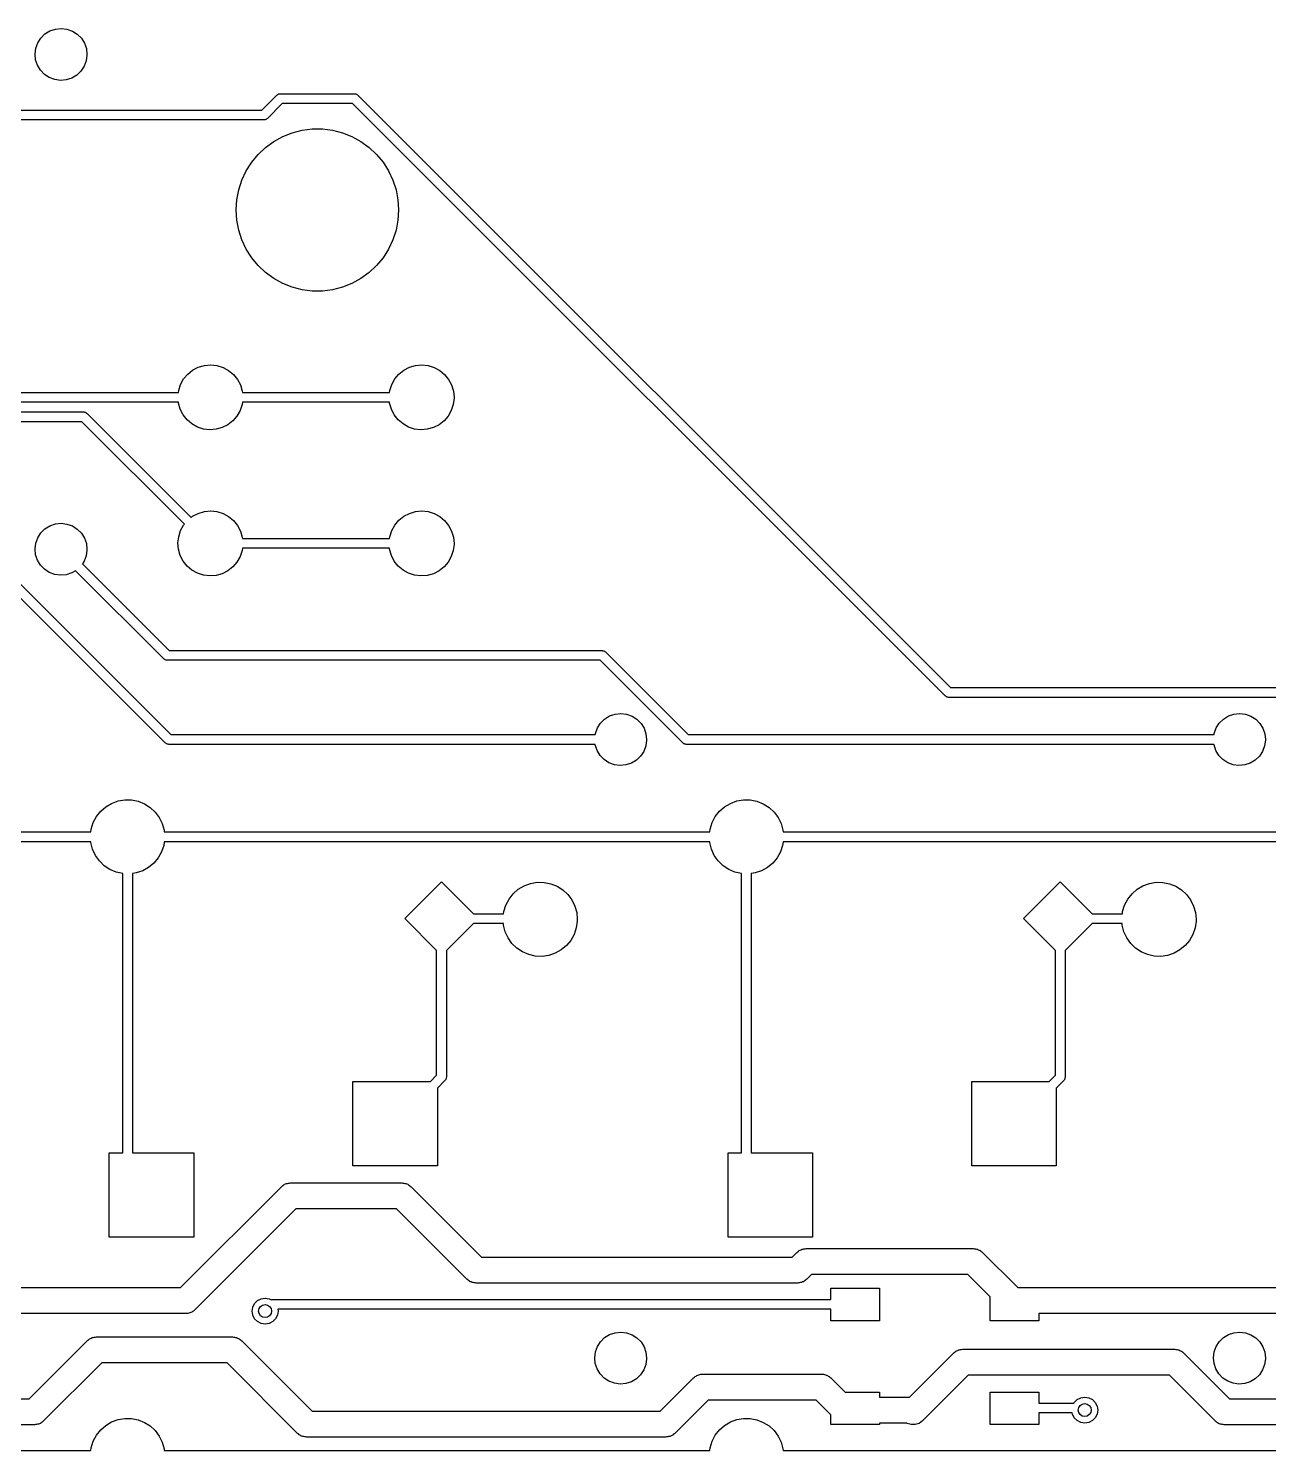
# Model space of a CAD drawing. Extents: x 62 to 250, y -152 to -58.
# Drawn here: x 165.98 to 204.16, y -101.83 to -58.04 of the extents above; entities that cross this region are included whole.
import ezdxf

# ---------------------------------------------------------------- set-up
doc = ezdxf.new("R2010")
doc.units = 0
doc.layers.add('BLACK', color=7, linetype='CONTINUOUS')

msp = doc.modelspace()

# ---------------------------------------------------------------- linework, layer by layer
at = {"layer": 'BLACK', "linetype": 'CONTINUOUS'}
for p, q in [((166.366, -58.3304), (166.493, -58.2056)), ((166.493, -58.2056), (166.645, -58.1121)), ((166.645, -58.1121), (166.814, -58.0547)), ((166.814, -58.0547), (166.991, -58.036)), ((166.991, -58.036), (167.168, -58.0571)), ((167.168, -58.0571), (167.336, -58.117)), ((167.336, -58.117), (167.487, -58.2125)), ((167.487, -58.2125), (167.613, -58.3391)), ((166.186, -58.8248), (166.208, -58.6479)), ((166.208, -58.6479), (166.269, -58.4803)), ((166.269, -58.4803), (166.366, -58.3304)), ((167.613, -58.3391), (167.707, -58.4903)), ((167.707, -58.4903), (167.766, -58.6588)), ((167.766, -58.6588), (167.786, -58.836)), ((166.203, -59.0023), (166.186, -58.8248)), ((166.26, -59.1716), (166.203, -59.0023)), ((167.761, -59.035), (167.697, -59.2017)), ((167.785, -58.8583), (167.761, -59.035)), ((167.786, -58.836), (167.785, -58.8583)), ((166.352, -59.3241), (166.26, -59.1716)), ((166.476, -59.4524), (166.352, -59.3241)), ((166.625, -59.5501), (166.476, -59.4524)), ((166.792, -59.6122), (166.625, -59.5501)), ((167.469, -59.4732), (167.316, -59.5645)), ((167.599, -59.3502), (167.469, -59.4732)), ((167.697, -59.2017), (167.599, -59.3502)), ((166.969, -59.6358), (166.792, -59.6122)), ((167.147, -59.6197), (166.969, -59.6358)), ((167.316, -59.5645), (167.147, -59.6197)), ((173.171, -60.551), (173.63, -60.0919)), ((173.798, -60.348), (173.339, -60.8071)), ((173.63, -60.0919), (173.647, -60.0821)), ((173.647, -60.0821), (173.661, -60.0681)), ((173.661, -60.0681), (173.68, -60.063)), ((173.68, -60.063), (173.697, -60.0531)), ((173.697, -60.0531), (173.717, -60.0531)), ((173.717, -60.0531), (173.736, -60.048)), ((173.736, -60.048), (176.022, -60.048)), ((175.96, -60.348), (173.798, -60.348)), ((194.204, -78.5921), (175.96, -60.348)), ((176.022, -60.048), (176.041, -60.0531)), ((176.041, -60.0531), (176.061, -60.0531)), ((176.061, -60.0531), (176.078, -60.063)), ((176.078, -60.063), (176.097, -60.0681)), ((176.097, -60.0681), (176.111, -60.0821)), ((176.111, -60.0821), (176.128, -60.0919)), ((176.128, -60.0919), (194.372, -78.336)), ((173.233, -60.851), (140.911, -60.851)), ((140.973, -60.551), (173.171, -60.551)), ((173.252, -60.8459), (173.233, -60.851)), ((173.272, -60.8459), (173.252, -60.8459)), ((173.289, -60.836), (173.272, -60.8459)), ((173.308, -60.8309), (173.289, -60.836)), ((173.322, -60.8169), (173.308, -60.8309)), ((173.339, -60.8071), (173.322, -60.8169)), ((173.815, -61.3649), (174.106, -61.2494)), ((174.106, -61.2494), (174.411, -61.1713)), ((174.411, -61.1713), (174.722, -61.1319)), ((174.722, -61.1319), (175.036, -61.1319)), ((175.036, -61.1319), (175.347, -61.1713)), ((175.347, -61.1713), (175.652, -61.2494)), ((175.652, -61.2494), (175.943, -61.3649)), ((173.057, -61.9156), (173.285, -61.7007)), ((173.285, -61.7007), (173.539, -61.5162)), ((173.539, -61.5162), (173.815, -61.3649)), ((175.943, -61.3649), (176.219, -61.5162)), ((176.219, -61.5162), (176.473, -61.7007)), ((176.473, -61.7007), (176.701, -61.9156)), ((172.688, -62.4226), (172.856, -62.1575)), ((172.856, -62.1575), (173.057, -61.9156)), ((176.701, -61.9156), (176.902, -62.1575)), ((176.902, -62.1575), (177.07, -62.4226)), ((172.555, -62.7067), (172.688, -62.4226)), ((177.07, -62.4226), (177.203, -62.7067)), ((172.399, -63.3137), (172.458, -63.0053)), ((172.458, -63.0053), (172.555, -62.7067)), ((177.203, -62.7067), (177.3, -63.0053)), ((177.3, -63.0053), (177.359, -63.3137)), ((172.379, -63.627), (172.399, -63.3137)), ((177.359, -63.3137), (177.379, -63.627)), ((172.399, -63.9403), (172.379, -63.627)), ((172.458, -64.2487), (172.399, -63.9403)), ((177.359, -63.9403), (177.3, -64.2487)), ((177.379, -63.627), (177.359, -63.9403)), ((172.555, -64.5473), (172.458, -64.2487)), ((177.3, -64.2487), (177.203, -64.5473)), ((172.688, -64.8314), (172.555, -64.5473)), ((177.203, -64.5473), (177.07, -64.8314)), ((172.856, -65.0965), (172.688, -64.8314)), ((173.057, -65.3384), (172.856, -65.0965)), ((176.902, -65.0965), (176.701, -65.3384)), ((177.07, -64.8314), (176.902, -65.0965)), ((173.285, -65.5533), (173.057, -65.3384)), ((173.539, -65.7378), (173.285, -65.5533)), ((176.473, -65.5533), (176.219, -65.7378)), ((176.701, -65.3384), (176.473, -65.5533)), ((173.815, -65.8891), (173.539, -65.7378)), ((174.106, -66.0046), (173.815, -65.8891)), ((174.411, -66.0827), (174.106, -66.0046)), ((174.722, -66.1221), (174.411, -66.0827)), ((175.036, -66.1221), (174.722, -66.1221)), ((175.347, -66.0827), (175.036, -66.1221)), ((175.652, -66.0046), (175.347, -66.0827)), ((175.943, -65.8891), (175.652, -66.0046)), ((176.219, -65.7378), (175.943, -65.8891)), ((170.762, -68.831), (170.887, -68.6815)), ((170.887, -68.6815), (171.039, -68.5592)), ((171.039, -68.5592), (171.212, -68.4688)), ((171.212, -68.4688), (171.4, -68.4137)), ((171.4, -68.4137), (171.594, -68.396)), ((171.594, -68.396), (171.788, -68.4164)), ((171.788, -68.4164), (171.975, -68.4741)), ((171.975, -68.4741), (172.146, -68.567)), ((172.146, -68.567), (172.297, -68.6914)), ((172.297, -68.6914), (172.42, -68.8426)), ((177.262, -68.831), (177.387, -68.6815)), ((177.387, -68.6815), (177.539, -68.5592)), ((177.539, -68.5592), (177.712, -68.4688)), ((177.712, -68.4688), (177.9, -68.4137)), ((177.9, -68.4137), (178.094, -68.396)), ((178.094, -68.396), (178.288, -68.4164)), ((178.288, -68.4164), (178.475, -68.4741)), ((178.475, -68.4741), (178.646, -68.567)), ((178.646, -68.567), (178.797, -68.6914)), ((178.797, -68.6914), (178.92, -68.8426)), ((170.602, -69.246), (170.609, -69.1881)), ((170.609, -69.1881), (170.668, -69.0021)), ((170.668, -69.0021), (170.762, -68.831)), ((172.42, -68.8426), (172.512, -69.0149)), ((172.512, -69.0149), (172.568, -69.2018)), ((177.102, -69.246), (177.109, -69.1881)), ((177.109, -69.1881), (177.168, -69.0021)), ((177.168, -69.0021), (177.262, -68.831)), ((178.92, -68.8426), (179.012, -69.0149)), ((179.012, -69.0149), (179.068, -69.2018)), ((146.633, -69.246), (170.602, -69.246)), ((170.601, -69.546), (146.633, -69.546)), ((170.603, -69.5765), (170.601, -69.546)), ((170.657, -69.7641), (170.603, -69.5765)), ((172.562, -69.6175), (172.501, -69.8027)), ((172.571, -69.546), (172.562, -69.6175)), ((172.568, -69.2018), (172.572, -69.246)), ((177.101, -69.546), (172.571, -69.546)), ((172.572, -69.246), (177.102, -69.246)), ((177.103, -69.5765), (177.101, -69.546)), ((177.157, -69.7641), (177.103, -69.5765)), ((179.062, -69.6175), (179.001, -69.8027)), ((179.087, -69.4239), (179.062, -69.6175)), ((179.068, -69.2018), (179.087, -69.396)), ((179.087, -69.396), (179.087, -69.4239)), ((148.206, -69.846), (167.687, -69.846)), ((167.687, -69.846), (167.706, -69.8511)), ((167.706, -69.8511), (167.726, -69.8511)), ((167.726, -69.8511), (167.743, -69.861)), ((167.743, -69.861), (167.762, -69.8661)), ((167.762, -69.8661), (167.776, -69.8801)), ((167.776, -69.8801), (167.793, -69.8899)), ((167.793, -69.8899), (170.997, -73.0936)), ((170.746, -69.9377), (170.657, -69.7641)), ((170.868, -70.0907), (170.746, -69.9377)), ((172.404, -69.9724), (172.277, -70.1202)), ((172.501, -69.8027), (172.404, -69.9724)), ((177.246, -69.9377), (177.157, -69.7641)), ((177.368, -70.0907), (177.246, -69.9377)), ((178.904, -69.9724), (178.777, -70.1202)), ((179.001, -69.8027), (178.904, -69.9724)), ((167.625, -70.146), (148.268, -70.146)), ((170.784, -73.3049), (167.625, -70.146)), ((171.016, -70.2171), (170.868, -70.0907)), ((171.187, -70.3124), (171.016, -70.2171)), ((171.372, -70.3727), (171.187, -70.3124)), ((171.566, -70.3958), (171.372, -70.3727)), ((171.761, -70.3808), (171.566, -70.3958)), ((171.949, -70.3283), (171.761, -70.3808)), ((172.123, -70.2403), (171.949, -70.3283)), ((172.277, -70.1202), (172.123, -70.2403)), ((177.516, -70.2171), (177.368, -70.0907)), ((177.687, -70.3124), (177.516, -70.2171)), ((177.872, -70.3727), (177.687, -70.3124)), ((178.066, -70.3958), (177.872, -70.3727)), ((178.261, -70.3808), (178.066, -70.3958)), ((178.449, -70.3283), (178.261, -70.3808)), ((178.623, -70.2403), (178.449, -70.3283)), ((178.777, -70.1202), (178.623, -70.2403)), ((170.997, -73.0936), (171.039, -73.0592)), ((171.039, -73.0592), (171.212, -72.9688)), ((171.212, -72.9688), (171.4, -72.9137)), ((171.4, -72.9137), (171.594, -72.896)), ((171.594, -72.896), (171.788, -72.9164)), ((171.788, -72.9164), (171.975, -72.9741)), ((171.975, -72.9741), (172.146, -73.067)), ((172.146, -73.067), (172.297, -73.1914)), ((177.387, -73.1815), (177.539, -73.0592)), ((177.539, -73.0592), (177.712, -72.9688)), ((177.712, -72.9688), (177.9, -72.9137)), ((177.9, -72.9137), (178.094, -72.896)), ((178.094, -72.896), (178.288, -72.9164)), ((178.288, -72.9164), (178.475, -72.9741)), ((178.475, -72.9741), (178.646, -73.067)), ((178.646, -73.067), (178.797, -73.1914)), ((166.269, -73.7203), (166.366, -73.5704)), ((166.366, -73.5704), (166.493, -73.4456)), ((166.493, -73.4456), (166.645, -73.3521)), ((166.645, -73.3521), (166.814, -73.2947)), ((166.814, -73.2947), (166.991, -73.276)), ((166.991, -73.276), (167.168, -73.2971)), ((167.168, -73.2971), (167.336, -73.357)), ((167.336, -73.357), (167.487, -73.4525)), ((167.487, -73.4525), (167.613, -73.5791)), ((170.609, -73.6881), (170.668, -73.5021)), ((170.668, -73.5021), (170.762, -73.331)), ((170.762, -73.331), (170.784, -73.3049)), ((172.297, -73.1914), (172.42, -73.3426)), ((172.42, -73.3426), (172.512, -73.5149)), ((172.512, -73.5149), (172.568, -73.7018)), ((177.109, -73.6881), (177.168, -73.5021)), ((177.168, -73.5021), (177.262, -73.331)), ((177.262, -73.331), (177.387, -73.1815)), ((178.797, -73.1914), (178.92, -73.3426)), ((178.92, -73.3426), (179.012, -73.5149)), ((179.012, -73.5149), (179.068, -73.7018)), ((166.186, -74.0648), (166.208, -73.8879)), ((166.208, -73.8879), (166.269, -73.7203)), ((167.613, -73.5791), (167.707, -73.7303)), ((167.707, -73.7303), (167.766, -73.8988)), ((167.766, -73.8988), (167.786, -74.076)), ((170.587, -73.882), (170.609, -73.6881)), ((170.603, -74.0765), (170.587, -73.882)), ((172.568, -73.7018), (172.572, -73.746)), ((172.572, -73.746), (177.102, -73.746)), ((177.102, -73.746), (177.109, -73.6881)), ((179.087, -73.9239), (179.062, -74.1175)), ((179.068, -73.7018), (179.087, -73.896)), ((179.087, -73.896), (179.087, -73.9239)), ((166.203, -74.2423), (166.186, -74.0648)), ((166.26, -74.4116), (166.203, -74.2423)), ((166.352, -74.5641), (166.26, -74.4116)), ((167.697, -74.4417), (167.644, -74.522)), ((167.761, -74.275), (167.697, -74.4417)), ((167.785, -74.0983), (167.761, -74.275)), ((167.786, -74.076), (167.785, -74.0983)), ((170.657, -74.2641), (170.603, -74.0765)), ((170.746, -74.4377), (170.657, -74.2641)), ((170.868, -74.5907), (170.746, -74.4377)), ((172.501, -74.3027), (172.404, -74.4724)), ((172.562, -74.1175), (172.501, -74.3027)), ((172.571, -74.046), (172.562, -74.1175)), ((177.101, -74.046), (172.571, -74.046)), ((177.103, -74.0765), (177.101, -74.046)), ((177.157, -74.2641), (177.103, -74.0765)), ((177.246, -74.4377), (177.157, -74.2641)), ((177.368, -74.5907), (177.246, -74.4377)), ((179.001, -74.3027), (178.904, -74.4724)), ((179.062, -74.1175), (179.001, -74.3027)), ((170.197, -80.0393), (164.893, -74.7351)), ((165.104, -74.522), (170.365, -79.7833)), ((166.476, -74.6924), (166.352, -74.5641)), ((166.625, -74.7901), (166.476, -74.6924)), ((166.792, -74.8522), (166.625, -74.7901)), ((166.969, -74.8758), (166.792, -74.8522)), ((167.147, -74.8597), (166.969, -74.8758)), ((167.316, -74.8045), (167.147, -74.8597)), ((167.433, -74.7351), (167.316, -74.8045)), ((170.147, -77.4491), (167.433, -74.7351)), ((167.644, -74.522), (170.315, -77.193)), ((171.016, -74.7171), (170.868, -74.5907)), ((171.187, -74.8124), (171.016, -74.7171)), ((171.372, -74.8727), (171.187, -74.8124)), ((171.566, -74.8958), (171.372, -74.8727)), ((171.761, -74.8808), (171.566, -74.8958)), ((171.949, -74.8283), (171.761, -74.8808)), ((172.123, -74.7403), (171.949, -74.8283)), ((172.277, -74.6202), (172.123, -74.7403)), ((172.404, -74.4724), (172.277, -74.6202)), ((177.516, -74.7171), (177.368, -74.5907)), ((177.687, -74.8124), (177.516, -74.7171)), ((177.872, -74.8727), (177.687, -74.8124)), ((178.066, -74.8958), (177.872, -74.8727)), ((178.261, -74.8808), (178.066, -74.8958)), ((178.449, -74.8283), (178.261, -74.8808)), ((178.623, -74.7403), (178.449, -74.8283)), ((178.777, -74.6202), (178.623, -74.7403)), ((178.904, -74.4724), (178.777, -74.6202)), ((170.164, -77.4589), (170.147, -77.4491)), ((170.178, -77.4729), (170.164, -77.4589)), ((170.197, -77.478), (170.178, -77.4729)), ((170.214, -77.4879), (170.197, -77.478)), ((170.234, -77.4879), (170.214, -77.4879)), ((170.253, -77.493), (170.234, -77.4879)), ((183.58, -77.493), (170.253, -77.493)), ((170.315, -77.193), (183.642, -77.193)), ((186.126, -80.0393), (183.58, -77.493)), ((183.642, -77.193), (183.661, -77.1981)), ((183.661, -77.1981), (183.681, -77.1981)), ((183.681, -77.1981), (183.698, -77.208)), ((183.698, -77.208), (183.717, -77.2131)), ((183.717, -77.2131), (183.731, -77.2271)), ((183.731, -77.2271), (183.748, -77.2369)), ((183.748, -77.2369), (186.294, -79.7833)), ((194.372, -78.336), (249.936, -78.336)), ((194.221, -78.6019), (194.204, -78.5921)), ((194.235, -78.6159), (194.221, -78.6019)), ((194.254, -78.621), (194.235, -78.6159)), ((194.271, -78.6309), (194.254, -78.621)), ((194.291, -78.6309), (194.271, -78.6309)), ((194.31, -78.636), (194.291, -78.6309)), ((249.874, -78.636), (194.31, -78.636)), ((183.722, -79.3029), (183.874, -79.2094)), ((183.874, -79.2094), (184.043, -79.1519)), ((184.043, -79.1519), (184.22, -79.1333)), ((184.22, -79.1333), (184.397, -79.1544)), ((184.397, -79.1544), (184.565, -79.2142)), ((184.565, -79.2142), (184.716, -79.3098)), ((202.772, -79.3029), (202.924, -79.2094)), ((202.924, -79.2094), (203.093, -79.1519)), ((203.093, -79.1519), (203.27, -79.1333)), ((203.27, -79.1333), (203.447, -79.1544)), ((203.447, -79.1544), (203.615, -79.2142)), ((203.615, -79.2142), (203.766, -79.3098)), ((183.437, -79.7452), (183.498, -79.5776)), ((183.498, -79.5776), (183.595, -79.4277)), ((183.595, -79.4277), (183.722, -79.3029)), ((184.716, -79.3098), (184.842, -79.4364)), ((184.842, -79.4364), (184.936, -79.5876)), ((184.936, -79.5876), (184.995, -79.756)), ((202.487, -79.7452), (202.548, -79.5776)), ((202.548, -79.5776), (202.645, -79.4277)), ((202.645, -79.4277), (202.772, -79.3029)), ((203.766, -79.3098), (203.892, -79.4364)), ((203.892, -79.4364), (203.986, -79.5876)), ((203.986, -79.5876), (204.045, -79.756)), ((170.214, -80.0492), (170.197, -80.0393)), ((170.228, -80.0632), (170.214, -80.0492)), ((170.247, -80.0683), (170.228, -80.0632)), ((170.264, -80.0782), (170.247, -80.0683)), ((170.284, -80.0782), (170.264, -80.0782)), ((170.303, -80.0833), (170.284, -80.0782)), ((183.431, -80.0833), (170.303, -80.0833)), ((170.365, -79.7833), (183.432, -79.7833)), ((183.432, -80.0996), (183.431, -80.0833)), ((183.432, -79.7833), (183.437, -79.7452)), ((183.488, -80.2688), (183.432, -80.0996)), ((184.99, -80.1322), (184.926, -80.299)), ((185.014, -79.9556), (184.99, -80.1322)), ((184.995, -79.756), (185.015, -79.9333)), ((185.015, -79.9333), (185.014, -79.9556)), ((186.143, -80.0492), (186.126, -80.0393)), ((186.157, -80.0632), (186.143, -80.0492)), ((186.176, -80.0683), (186.157, -80.0632)), ((186.193, -80.0782), (186.176, -80.0683)), ((186.213, -80.0782), (186.193, -80.0782)), ((186.232, -80.0833), (186.213, -80.0782)), ((202.481, -80.0833), (186.232, -80.0833)), ((186.294, -79.7833), (202.482, -79.7833)), ((202.482, -80.0996), (202.481, -80.0833)), ((202.482, -79.7833), (202.487, -79.7452)), ((202.538, -80.2688), (202.482, -80.0996)), ((204.04, -80.1322), (203.976, -80.299)), ((204.064, -79.9556), (204.04, -80.1322)), ((204.045, -79.756), (204.065, -79.9333)), ((204.065, -79.9333), (204.064, -79.9556)), ((183.581, -80.4214), (183.488, -80.2688)), ((183.705, -80.5497), (183.581, -80.4214)), ((183.854, -80.6474), (183.705, -80.5497)), ((184.698, -80.5705), (184.545, -80.6618)), ((184.828, -80.4475), (184.698, -80.5705)), ((184.926, -80.299), (184.828, -80.4475)), ((202.631, -80.4214), (202.538, -80.2688)), ((202.755, -80.5497), (202.631, -80.4214)), ((202.904, -80.6474), (202.755, -80.5497)), ((203.748, -80.5705), (203.595, -80.6618)), ((203.878, -80.4475), (203.748, -80.5705)), ((203.976, -80.299), (203.878, -80.4475)), ((184.021, -80.7095), (183.854, -80.6474)), ((184.198, -80.7331), (184.021, -80.7095)), ((184.376, -80.7169), (184.198, -80.7331)), ((184.545, -80.6618), (184.376, -80.7169)), ((203.071, -80.7095), (202.904, -80.6474)), ((203.248, -80.7331), (203.071, -80.7095)), ((203.426, -80.7169), (203.248, -80.7331)), ((203.595, -80.6618), (203.426, -80.7169)), ((168.545, -81.8993), (168.741, -81.8269)), ((168.741, -81.8269), (168.947, -81.7915)), ((168.947, -81.7915), (169.156, -81.7943)), ((169.156, -81.7943), (169.362, -81.8351)), ((169.362, -81.8351), (169.556, -81.9126)), ((187.595, -81.8993), (187.791, -81.8269)), ((187.791, -81.8269), (187.997, -81.7915)), ((187.997, -81.7915), (188.206, -81.7943)), ((188.206, -81.7943), (188.412, -81.8351)), ((188.412, -81.8351), (188.606, -81.9126)), ((167.981, -82.4936), (168.078, -82.3085)), ((168.078, -82.3085), (168.208, -82.1442)), ((168.208, -82.1442), (168.365, -82.0063)), ((168.365, -82.0063), (168.545, -81.8993)), ((169.556, -81.9126), (169.733, -82.0242)), ((169.733, -82.0242), (169.886, -82.1662)), ((169.886, -82.1662), (170.012, -82.3338)), ((170.012, -82.3338), (170.104, -82.5214)), ((187.031, -82.4936), (187.128, -82.3085)), ((187.128, -82.3085), (187.258, -82.1442)), ((187.258, -82.1442), (187.415, -82.0063)), ((187.415, -82.0063), (187.595, -81.8993)), ((188.606, -81.9126), (188.783, -82.0242)), ((188.783, -82.0242), (188.936, -82.1662)), ((188.936, -82.1662), (189.062, -82.3338)), ((189.062, -82.3338), (189.154, -82.5214)), ((167.909, -82.781), (167.919, -82.6934)), ((167.919, -82.6934), (167.981, -82.4936)), ((170.104, -82.5214), (170.161, -82.7227)), ((170.161, -82.7227), (170.166, -82.781)), ((186.959, -82.781), (186.969, -82.6934)), ((186.969, -82.6934), (187.031, -82.4936)), ((189.154, -82.5214), (189.211, -82.7227)), ((189.211, -82.7227), (189.216, -82.781)), ((167.906, -83.081), (151.115, -83.081)), ((151.116, -82.781), (167.909, -82.781)), ((167.908, -83.1098), (167.906, -83.081)), ((167.96, -83.3125), (167.908, -83.1098)), ((170.148, -83.1978), (170.081, -83.3959)), ((170.165, -83.081), (170.148, -83.1978)), ((186.956, -83.081), (170.165, -83.081)), ((170.166, -82.781), (186.959, -82.781)), ((186.958, -83.1098), (186.956, -83.081)), ((187.01, -83.3125), (186.958, -83.1098)), ((189.198, -83.1978), (189.131, -83.3959)), ((189.215, -83.081), (189.198, -83.1978)), ((206.006, -83.081), (189.215, -83.081)), ((189.216, -82.781), (206.009, -82.781)), ((168.047, -83.5025), (167.96, -83.3125)), ((168.168, -83.6733), (168.047, -83.5025)), ((169.979, -83.5784), (169.845, -83.7392)), ((170.081, -83.3959), (169.979, -83.5784)), ((187.097, -83.5025), (187.01, -83.3125)), ((187.218, -83.6733), (187.097, -83.5025)), ((189.029, -83.5784), (188.895, -83.7392)), ((189.131, -83.3959), (189.029, -83.5784)), ((168.318, -83.8193), (168.168, -83.6733)), ((168.492, -83.9355), (168.318, -83.8193)), ((168.684, -84.0181), (168.492, -83.9355)), ((168.887, -84.064), (168.684, -84.0181)), ((168.887, -92.661), (168.887, -84.064)), ((169.304, -84.0424), (169.187, -84.0594)), ((169.187, -84.0594), (169.187, -92.661)), ((169.502, -83.9752), (169.304, -84.0424)), ((169.684, -83.873), (169.502, -83.9752)), ((169.845, -83.7392), (169.684, -83.873)), ((187.368, -83.8193), (187.218, -83.6733)), ((187.542, -83.9355), (187.368, -83.8193)), ((187.734, -84.0181), (187.542, -83.9355)), ((187.937, -84.064), (187.734, -84.0181)), ((187.937, -92.661), (187.937, -84.064)), ((188.354, -84.0424), (188.237, -84.0594)), ((188.237, -84.0594), (188.237, -92.661)), ((188.552, -83.9752), (188.354, -84.0424)), ((188.734, -83.873), (188.552, -83.9752)), ((188.895, -83.7392), (188.734, -83.873)), ((177.568, -85.4487), (178.699, -84.3173)), ((178.699, -84.3173), (179.681, -85.2987)), ((181.065, -84.5463), (181.245, -84.4393)), ((181.245, -84.4393), (181.441, -84.3669)), ((181.441, -84.3669), (181.647, -84.3315)), ((181.647, -84.3315), (181.856, -84.3343)), ((181.856, -84.3343), (182.062, -84.3751)), ((182.062, -84.3751), (182.256, -84.4526)), ((182.256, -84.4526), (182.433, -84.5642)), ((196.618, -85.4487), (197.749, -84.3173)), ((197.749, -84.3173), (198.731, -85.2987)), ((200.115, -84.5463), (200.295, -84.4393)), ((200.295, -84.4393), (200.491, -84.3669)), ((200.491, -84.3669), (200.697, -84.3315)), ((200.697, -84.3315), (200.906, -84.3343)), ((200.906, -84.3343), (201.112, -84.3751)), ((201.112, -84.3751), (201.306, -84.4526)), ((201.306, -84.4526), (201.483, -84.5642)), ((180.681, -85.0336), (180.778, -84.8485)), ((180.778, -84.8485), (180.908, -84.6842)), ((180.908, -84.6842), (181.065, -84.5463)), ((182.433, -84.5642), (182.586, -84.7062)), ((182.586, -84.7062), (182.712, -84.8738)), ((182.712, -84.8738), (182.804, -85.0614)), ((199.731, -85.0336), (199.828, -84.8485)), ((199.828, -84.8485), (199.958, -84.6842)), ((199.958, -84.6842), (200.115, -84.5463)), ((201.483, -84.5642), (201.636, -84.7062)), ((201.636, -84.7062), (201.762, -84.8738)), ((201.762, -84.8738), (201.854, -85.0614)), ((179.681, -85.2987), (180.611, -85.2987)), ((180.611, -85.2987), (180.619, -85.2334)), ((180.619, -85.2334), (180.681, -85.0336)), ((182.804, -85.0614), (182.861, -85.2627)), ((182.861, -85.2627), (182.88, -85.471)), ((198.731, -85.2987), (199.661, -85.2987)), ((199.661, -85.2987), (199.669, -85.2334)), ((199.669, -85.2334), (199.731, -85.0336)), ((201.854, -85.0614), (201.911, -85.2627)), ((201.911, -85.2627), (201.93, -85.471)), ((178.549, -86.4301), (177.568, -85.4487)), ((179.681, -85.5987), (178.849, -86.4301)), ((180.605, -85.5987), (179.681, -85.5987)), ((180.608, -85.6498), (180.605, -85.5987)), ((180.66, -85.8525), (180.608, -85.6498)), ((182.848, -85.7378), (182.781, -85.9359)), ((182.878, -85.5308), (182.848, -85.7378)), ((182.88, -85.471), (182.878, -85.5308)), ((197.599, -86.4301), (196.618, -85.4487)), ((198.731, -85.5987), (197.899, -86.4301)), ((199.655, -85.5987), (198.731, -85.5987)), ((199.658, -85.6498), (199.655, -85.5987)), ((199.71, -85.8525), (199.658, -85.6498)), ((201.898, -85.7378), (201.831, -85.9359)), ((201.928, -85.5308), (201.898, -85.7378)), ((201.93, -85.471), (201.928, -85.5308)), ((180.747, -86.0425), (180.66, -85.8525)), ((180.868, -86.2133), (180.747, -86.0425)), ((181.018, -86.3593), (180.868, -86.2133)), ((182.679, -86.1184), (182.545, -86.2792)), ((182.781, -85.9359), (182.679, -86.1184)), ((199.797, -86.0425), (199.71, -85.8525)), ((199.918, -86.2133), (199.797, -86.0425)), ((200.068, -86.3593), (199.918, -86.2133)), ((201.729, -86.1184), (201.595, -86.2792)), ((201.831, -85.9359), (201.729, -86.1184)), ((178.549, -90.2716), (178.549, -86.4301)), ((178.849, -86.4301), (178.849, -90.3337)), ((181.192, -86.4755), (181.018, -86.3593)), ((181.384, -86.5581), (181.192, -86.4755)), ((181.588, -86.6042), (181.384, -86.5581)), ((181.797, -86.6124), (181.588, -86.6042)), ((182.004, -86.5824), (181.797, -86.6124)), ((182.202, -86.5152), (182.004, -86.5824)), ((182.384, -86.413), (182.202, -86.5152)), ((182.545, -86.2792), (182.384, -86.413)), ((197.599, -90.2716), (197.599, -86.4301)), ((197.899, -86.4301), (197.899, -90.3337)), ((200.242, -86.4755), (200.068, -86.3593)), ((200.434, -86.5581), (200.242, -86.4755)), ((200.638, -86.6042), (200.434, -86.5581)), ((200.847, -86.6124), (200.638, -86.6042)), ((201.054, -86.5824), (200.847, -86.6124)), ((201.252, -86.5152), (201.054, -86.5824)), ((201.434, -86.413), (201.252, -86.5152)), ((201.595, -86.2792), (201.434, -86.413)), ((175.972, -93.061), (175.972, -90.461)), ((175.972, -90.461), (178.36, -90.461)), ((178.36, -90.461), (178.549, -90.2716)), ((178.805, -90.4398), (178.572, -90.6731)), ((178.815, -90.4227), (178.805, -90.4398)), ((178.829, -90.4087), (178.815, -90.4227)), ((178.834, -90.3896), (178.829, -90.4087)), ((178.844, -90.3725), (178.834, -90.3896)), ((178.849, -90.3337), (178.844, -90.3528)), ((178.844, -90.3528), (178.844, -90.3725)), ((195.022, -93.061), (195.022, -90.461)), ((195.022, -90.461), (197.41, -90.461)), ((197.41, -90.461), (197.599, -90.2716)), ((197.855, -90.4398), (197.622, -90.6731)), ((197.865, -90.4227), (197.855, -90.4398)), ((197.879, -90.4087), (197.865, -90.4227)), ((197.884, -90.3896), (197.879, -90.4087)), ((197.894, -90.3725), (197.884, -90.3896)), ((197.899, -90.3337), (197.894, -90.3528)), ((197.894, -90.3528), (197.894, -90.3725)), ((178.572, -90.6731), (178.572, -93.061)), ((197.622, -90.6731), (197.622, -93.061)), ((168.472, -95.261), (168.472, -92.661)), ((168.472, -92.661), (168.887, -92.661)), ((169.187, -92.661), (171.072, -92.661)), ((171.072, -92.661), (171.072, -95.261)), ((187.522, -95.261), (187.522, -92.661)), ((187.522, -92.661), (187.937, -92.661)), ((188.237, -92.661), (190.122, -92.661)), ((190.122, -92.661), (190.122, -95.261)), ((178.572, -93.061), (175.972, -93.061)), ((197.622, -93.061), (195.022, -93.061)), ((170.662, -96.812), (173.769, -93.7052)), ((173.769, -93.7052), (173.795, -93.6867)), ((173.795, -93.6867), (173.817, -93.6644)), ((173.817, -93.6644), (173.845, -93.6501)), ((173.845, -93.6501), (173.87, -93.6316)), ((173.87, -93.6316), (173.9, -93.6219)), ((173.9, -93.6219), (173.928, -93.6076)), ((173.928, -93.6076), (173.959, -93.6027)), ((173.959, -93.6027), (173.989, -93.5929)), ((173.989, -93.5929), (174.021, -93.5929)), ((174.021, -93.5929), (174.052, -93.588)), ((174.052, -93.588), (177.481, -93.588)), ((177.481, -93.588), (177.512, -93.5929)), ((177.512, -93.5929), (177.544, -93.5929)), ((177.544, -93.5929), (177.574, -93.6027)), ((177.574, -93.6027), (177.605, -93.6076)), ((177.605, -93.6076), (177.633, -93.6219)), ((177.633, -93.6219), (177.663, -93.6316)), ((177.663, -93.6316), (177.688, -93.6501)), ((177.688, -93.6501), (177.716, -93.6644)), ((177.716, -93.6644), (177.738, -93.6867)), ((177.738, -93.6867), (177.764, -93.7052)), ((177.764, -93.7052), (179.933, -95.874)), ((174.218, -94.388), (171.111, -97.4948)), ((177.315, -94.388), (174.218, -94.388)), ((179.484, -96.5568), (177.315, -94.388)), ((171.072, -95.261), (168.472, -95.261)), ((190.122, -95.261), (187.522, -95.261)), ((179.933, -95.874), (189.494, -95.874)), ((189.494, -95.874), (189.639, -95.7292)), ((189.639, -95.7292), (189.665, -95.7107)), ((189.665, -95.7107), (189.687, -95.6884)), ((189.687, -95.6884), (189.715, -95.6741)), ((189.715, -95.6741), (189.74, -95.6556)), ((189.74, -95.6556), (189.77, -95.6459)), ((189.77, -95.6459), (189.798, -95.6316)), ((189.798, -95.6316), (189.829, -95.6267)), ((189.829, -95.6267), (189.859, -95.6169)), ((189.859, -95.6169), (189.891, -95.6169)), ((189.891, -95.6169), (189.922, -95.612)), ((189.922, -95.612), (195.072, -95.612)), ((195.072, -95.612), (195.103, -95.6169)), ((195.103, -95.6169), (195.135, -95.6169)), ((195.135, -95.6169), (195.165, -95.6267)), ((195.165, -95.6267), (195.196, -95.6316)), ((195.196, -95.6316), (195.224, -95.6459)), ((195.224, -95.6459), (195.254, -95.6556)), ((195.254, -95.6556), (195.279, -95.6741)), ((195.279, -95.6741), (195.307, -95.6884)), ((195.307, -95.6884), (195.329, -95.7107)), ((195.329, -95.7107), (195.355, -95.7292)), ((195.355, -95.7292), (196.438, -96.812)), ((179.51, -96.5753), (179.484, -96.5568)), ((179.532, -96.5976), (179.51, -96.5753)), ((179.56, -96.6119), (179.532, -96.5976)), ((179.585, -96.6304), (179.56, -96.6119)), ((179.615, -96.6401), (179.585, -96.6304)), ((179.643, -96.6544), (179.615, -96.6401)), ((179.674, -96.6593), (179.643, -96.6544)), ((179.704, -96.6691), (179.674, -96.6593)), ((179.736, -96.6691), (179.704, -96.6691)), ((179.767, -96.674), (179.736, -96.6691)), ((189.66, -96.674), (179.767, -96.674)), ((189.691, -96.6691), (189.66, -96.674)), ((189.723, -96.6691), (189.691, -96.6691)), ((189.753, -96.6593), (189.723, -96.6691)), ((189.784, -96.6544), (189.753, -96.6593)), ((189.812, -96.6401), (189.784, -96.6544)), ((189.842, -96.6304), (189.812, -96.6401)), ((189.867, -96.6119), (189.842, -96.6304)), ((189.895, -96.5976), (189.867, -96.6119)), ((189.917, -96.5753), (189.895, -96.5976)), ((189.943, -96.5568), (189.917, -96.5753)), ((190.088, -96.412), (189.943, -96.5568)), ((194.906, -96.412), (190.088, -96.412)), ((195.587, -97.0927), (194.906, -96.412)), ((158.338, -96.812), (170.662, -96.812)), ((172.944, -97.3009), (173.032, -97.2124)), ((173.032, -97.2124), (173.144, -97.1556)), ((173.144, -97.1556), (173.267, -97.136)), ((173.267, -97.136), (173.391, -97.1556)), ((173.391, -97.1556), (173.451, -97.1861)), ((173.451, -97.1861), (173.453, -97.1861)), ((173.453, -97.1861), (173.472, -97.181)), ((173.472, -97.181), (190.687, -97.181)), ((190.687, -97.181), (190.687, -96.831)), ((190.687, -96.831), (192.187, -96.831)), ((192.187, -96.831), (192.187, -97.831)), ((195.587, -97.831), (195.587, -97.0927)), ((196.438, -96.812), (208.762, -96.812)), ((170.828, -97.612), (158.987, -97.612)), ((170.859, -97.6071), (170.828, -97.612)), ((170.891, -97.6071), (170.859, -97.6071)), ((170.921, -97.5973), (170.891, -97.6071)), ((170.952, -97.5924), (170.921, -97.5973)), ((170.98, -97.5781), (170.952, -97.5924)), ((171.01, -97.5684), (170.98, -97.5781)), ((171.035, -97.5499), (171.01, -97.5684)), ((171.063, -97.5356), (171.035, -97.5499)), ((171.085, -97.5133), (171.063, -97.5356)), ((171.111, -97.4948), (171.085, -97.5133)), ((172.867, -97.536), (172.887, -97.4124)), ((172.887, -97.6596), (172.867, -97.536)), ((172.887, -97.4124), (172.944, -97.3009)), ((172.944, -97.7711), (172.887, -97.6596)), ((173.648, -97.6596), (173.591, -97.7711)), ((173.667, -97.536), (173.648, -97.6596)), ((190.687, -97.481), (173.659, -97.481)), ((173.659, -97.481), (173.667, -97.536)), ((190.687, -97.831), (190.687, -97.481)), ((208.928, -97.612), (197.087, -97.612)), ((197.087, -97.612), (197.087, -97.831)), ((173.032, -97.8596), (172.944, -97.7711)), ((173.144, -97.9164), (173.032, -97.8596)), ((173.267, -97.936), (173.144, -97.9164)), ((173.391, -97.9164), (173.267, -97.936)), ((173.503, -97.8596), (173.391, -97.9164)), ((173.591, -97.7711), (173.503, -97.8596)), ((192.187, -97.831), (190.687, -97.831)), ((197.087, -97.831), (195.587, -97.831)), ((166.003, -100.237), (167.791, -98.4492)), ((167.791, -98.4492), (167.817, -98.4307)), ((167.817, -98.4307), (167.839, -98.4084)), ((167.839, -98.4084), (167.867, -98.3941)), ((167.867, -98.3941), (167.892, -98.3756)), ((167.892, -98.3756), (167.922, -98.3659)), ((167.922, -98.3659), (167.95, -98.3516)), ((167.95, -98.3516), (167.981, -98.3467)), ((167.981, -98.3467), (168.011, -98.3369)), ((168.011, -98.3369), (168.043, -98.3369)), ((168.043, -98.3369), (168.074, -98.332)), ((168.074, -98.332), (172.265, -98.332)), ((172.265, -98.332), (172.296, -98.3369)), ((172.296, -98.3369), (172.328, -98.3369)), ((172.328, -98.3369), (172.358, -98.3467)), ((172.358, -98.3467), (172.389, -98.3516)), ((172.389, -98.3516), (172.417, -98.3659)), ((172.417, -98.3659), (172.447, -98.3756)), ((172.447, -98.3756), (172.472, -98.3941)), ((172.472, -98.3941), (172.5, -98.4084)), ((172.5, -98.4084), (172.522, -98.4307)), ((172.522, -98.4307), (172.548, -98.4492)), ((172.548, -98.4492), (174.717, -100.618)), ((183.498, -98.6276), (183.595, -98.4777)), ((183.595, -98.4777), (183.722, -98.3529)), ((183.722, -98.3529), (183.874, -98.2594)), ((183.874, -98.2594), (184.043, -98.2019)), ((184.043, -98.2019), (184.22, -98.1833)), ((184.22, -98.1833), (184.397, -98.2044)), ((184.397, -98.2044), (184.565, -98.2642)), ((184.565, -98.2642), (184.716, -98.3598)), ((184.716, -98.3598), (184.842, -98.4864)), ((184.842, -98.4864), (184.936, -98.6376)), ((202.548, -98.6276), (202.645, -98.4777)), ((202.645, -98.4777), (202.772, -98.3529)), ((202.772, -98.3529), (202.924, -98.2594)), ((202.924, -98.2594), (203.093, -98.2019)), ((203.093, -98.2019), (203.27, -98.1833)), ((203.27, -98.1833), (203.447, -98.2044)), ((203.447, -98.2044), (203.615, -98.2642)), ((203.615, -98.2642), (203.766, -98.3598)), ((203.766, -98.3598), (203.892, -98.4864)), ((203.892, -98.4864), (203.986, -98.6376)), ((183.415, -98.9721), (183.437, -98.7952)), ((183.432, -99.1496), (183.415, -98.9721)), ((183.437, -98.7952), (183.498, -98.6276)), ((184.936, -98.6376), (184.995, -98.806)), ((184.995, -98.806), (185.015, -98.9833)), ((193.107, -100.184), (194.461, -98.8302)), ((194.461, -98.8302), (194.487, -98.8117)), ((194.487, -98.8117), (194.509, -98.7894)), ((194.509, -98.7894), (194.537, -98.7751)), ((194.537, -98.7751), (194.562, -98.7566)), ((194.562, -98.7566), (194.592, -98.7469)), ((194.592, -98.7469), (194.62, -98.7326)), ((194.62, -98.7326), (194.651, -98.7277)), ((194.651, -98.7277), (194.681, -98.7179)), ((194.681, -98.7179), (194.713, -98.7179)), ((194.713, -98.7179), (194.744, -98.713)), ((194.744, -98.713), (201.273, -98.713)), ((201.273, -98.713), (201.304, -98.7179)), ((201.304, -98.7179), (201.336, -98.7179)), ((201.336, -98.7179), (201.366, -98.7277)), ((201.366, -98.7277), (201.397, -98.7326)), ((201.397, -98.7326), (201.425, -98.7469)), ((201.425, -98.7469), (201.455, -98.7566)), ((201.455, -98.7566), (201.48, -98.7751)), ((201.48, -98.7751), (201.508, -98.7894)), ((201.508, -98.7894), (201.53, -98.8117)), ((201.53, -98.8117), (201.556, -98.8302)), ((201.556, -98.8302), (202.963, -100.237)), ((202.465, -98.9721), (202.487, -98.7952)), ((202.482, -99.1496), (202.465, -98.9721)), ((202.487, -98.7952), (202.548, -98.6276)), ((203.986, -98.6376), (204.045, -98.806)), ((204.045, -98.806), (204.065, -98.9833)), ((168.24, -99.132), (166.452, -100.92)), ((172.099, -99.132), (168.24, -99.132)), ((174.268, -101.301), (172.099, -99.132)), ((183.488, -99.3188), (183.432, -99.1496)), ((183.581, -99.4714), (183.488, -99.3188)), ((184.926, -99.349), (184.828, -99.4975)), ((184.99, -99.1822), (184.926, -99.349)), ((185.014, -99.0056), (184.99, -99.1822)), ((185.015, -98.9833), (185.014, -99.0056)), ((202.538, -99.3188), (202.482, -99.1496)), ((202.631, -99.4714), (202.538, -99.3188)), ((203.976, -99.349), (203.878, -99.4975)), ((204.04, -99.1822), (203.976, -99.349)), ((204.064, -99.0056), (204.04, -99.1822)), ((204.065, -98.9833), (204.064, -99.0056)), ((183.705, -99.5997), (183.581, -99.4714)), ((183.854, -99.6974), (183.705, -99.5997)), ((184.021, -99.7595), (183.854, -99.6974)), ((184.198, -99.7831), (184.021, -99.7595)), ((184.376, -99.7669), (184.198, -99.7831)), ((184.545, -99.7118), (184.376, -99.7669)), ((184.698, -99.6205), (184.545, -99.7118)), ((184.828, -99.4975), (184.698, -99.6205)), ((185.434, -100.618), (186.46, -99.5922)), ((186.46, -99.5922), (186.486, -99.5737)), ((186.486, -99.5737), (186.508, -99.5514)), ((186.508, -99.5514), (186.536, -99.5371)), ((186.536, -99.5371), (186.561, -99.5186)), ((186.561, -99.5186), (186.591, -99.5089)), ((186.591, -99.5089), (186.619, -99.4946)), ((186.619, -99.4946), (186.65, -99.4897)), ((186.65, -99.4897), (186.68, -99.4799)), ((186.68, -99.4799), (186.712, -99.4799)), ((186.712, -99.4799), (186.743, -99.475)), ((186.743, -99.475), (190.4, -99.475)), ((190.4, -99.475), (190.431, -99.4799)), ((190.431, -99.4799), (190.463, -99.4799)), ((190.463, -99.4799), (190.493, -99.4897)), ((190.493, -99.4897), (190.524, -99.4946)), ((190.524, -99.4946), (190.552, -99.5089)), ((190.552, -99.5089), (190.582, -99.5186)), ((190.582, -99.5186), (190.607, -99.5371)), ((190.607, -99.5371), (190.635, -99.5514)), ((190.635, -99.5514), (190.657, -99.5737)), ((190.657, -99.5737), (190.683, -99.5922)), ((190.683, -99.5922), (191.122, -100.031)), ((194.91, -99.513), (193.503, -100.92)), ((201.107, -99.513), (194.91, -99.513)), ((202.514, -100.92), (201.107, -99.513)), ((202.755, -99.5997), (202.631, -99.4714)), ((202.904, -99.6974), (202.755, -99.5997)), ((203.071, -99.7595), (202.904, -99.6974)), ((203.248, -99.7831), (203.071, -99.7595)), ((203.426, -99.7669), (203.248, -99.7831)), ((203.595, -99.7118), (203.426, -99.7669)), ((203.748, -99.6205), (203.595, -99.7118)), ((203.878, -99.4975), (203.748, -99.6205)), ((164.482, -100.237), (166.003, -100.237)), ((186.909, -100.275), (185.883, -101.301)), ((190.234, -100.275), (186.909, -100.275)), ((190.687, -100.728), (190.234, -100.275)), ((191.122, -100.031), (192.187, -100.031)), ((192.187, -100.031), (192.187, -100.184)), ((192.187, -100.184), (193.107, -100.184)), ((195.587, -101.031), (195.587, -100.031)), ((195.587, -100.031), (197.087, -100.031)), ((197.087, -100.031), (197.087, -100.371)), ((198.177, -100.349), (198.266, -100.26)), ((198.266, -100.26), (198.377, -100.204)), ((198.377, -100.204), (198.501, -100.184)), ((198.501, -100.184), (198.625, -100.204)), ((198.625, -100.204), (198.736, -100.26)), ((198.736, -100.26), (198.825, -100.349)), ((202.963, -100.237), (204.484, -100.237)), ((174.717, -100.618), (185.434, -100.618)), ((190.687, -101.031), (190.687, -100.728)), ((197.087, -100.371), (198.166, -100.371)), ((198.115, -100.671), (197.087, -100.671)), ((197.087, -100.671), (197.087, -101.031)), ((198.121, -100.708), (198.115, -100.671)), ((198.177, -100.819), (198.121, -100.708)), ((198.166, -100.371), (198.177, -100.349)), ((198.825, -100.349), (198.881, -100.46)), ((198.881, -100.708), (198.825, -100.819)), ((198.881, -100.46), (198.901, -100.584)), ((198.901, -100.584), (198.881, -100.708)), ((166.169, -101.037), (164.316, -101.037)), ((166.2, -101.032), (166.169, -101.037)), ((166.232, -101.032), (166.2, -101.032)), ((166.262, -101.022), (166.232, -101.032)), ((166.293, -101.017), (166.262, -101.022)), ((166.321, -101.003), (166.293, -101.017)), ((166.351, -100.993), (166.321, -101.003)), ((166.376, -100.975), (166.351, -100.993)), ((166.404, -100.961), (166.376, -100.975)), ((166.426, -100.938), (166.404, -100.961)), ((166.452, -100.92), (166.426, -100.938)), ((168.208, -101.194), (168.365, -101.056)), ((168.365, -101.056), (168.545, -100.949)), ((168.545, -100.949), (168.741, -100.877)), ((168.741, -100.877), (168.947, -100.842)), ((168.947, -100.842), (169.156, -100.844)), ((169.156, -100.844), (169.362, -100.885)), ((169.362, -100.885), (169.556, -100.963)), ((169.556, -100.963), (169.733, -101.074)), ((169.733, -101.074), (169.886, -101.216)), ((187.258, -101.194), (187.415, -101.056)), ((187.415, -101.056), (187.595, -100.949)), ((187.595, -100.949), (187.791, -100.877)), ((187.791, -100.877), (187.997, -100.842)), ((187.997, -100.842), (188.206, -100.844)), ((188.206, -100.844), (188.412, -100.885)), ((188.412, -100.885), (188.606, -100.963)), ((188.606, -100.963), (188.783, -101.074)), ((188.783, -101.074), (188.936, -101.216)), ((192.187, -101.031), (190.687, -101.031)), ((193.025, -100.984), (192.187, -100.984)), ((192.187, -100.984), (192.187, -101.031)), ((193.038, -100.993), (193.025, -100.984)), ((193.157, -101.032), (193.038, -100.993)), ((193.283, -101.032), (193.157, -101.032)), ((193.402, -100.993), (193.283, -101.032)), ((193.503, -100.92), (193.402, -100.993)), ((197.087, -101.031), (195.587, -101.031)), ((198.266, -100.908), (198.177, -100.819)), ((198.377, -100.964), (198.266, -100.908)), ((198.501, -100.984), (198.377, -100.964)), ((198.625, -100.964), (198.501, -100.984)), ((198.736, -100.908), (198.625, -100.964)), ((198.825, -100.819), (198.736, -100.908)), ((202.54, -100.938), (202.514, -100.92)), ((202.562, -100.961), (202.54, -100.938)), ((202.59, -100.975), (202.562, -100.961)), ((202.616, -100.993), (202.59, -100.975)), ((202.645, -101.003), (202.616, -100.993)), ((202.674, -101.017), (202.645, -101.003)), ((202.705, -101.022), (202.674, -101.017)), ((202.735, -101.032), (202.705, -101.022)), ((202.766, -101.032), (202.735, -101.032)), ((202.797, -101.037), (202.766, -101.032)), ((204.65, -101.037), (202.797, -101.037)), ((167.919, -101.743), (167.981, -101.544)), ((167.981, -101.544), (168.078, -101.358)), ((168.078, -101.358), (168.208, -101.194)), ((169.886, -101.216), (170.012, -101.384)), ((170.012, -101.384), (170.104, -101.571)), ((170.104, -101.571), (170.161, -101.773)), ((174.294, -101.319), (174.268, -101.301)), ((174.316, -101.342), (174.294, -101.319)), ((174.344, -101.356), (174.316, -101.342)), ((174.369, -101.374), (174.344, -101.356)), ((174.399, -101.384), (174.369, -101.374)), ((174.427, -101.398), (174.399, -101.384)), ((174.458, -101.403), (174.427, -101.398)), ((174.488, -101.413), (174.458, -101.403)), ((174.52, -101.413), (174.488, -101.413)), ((174.551, -101.418), (174.52, -101.413)), ((185.6, -101.418), (174.551, -101.418)), ((185.631, -101.413), (185.6, -101.418)), ((185.663, -101.413), (185.631, -101.413)), ((185.693, -101.403), (185.663, -101.413)), ((185.724, -101.398), (185.693, -101.403)), ((185.752, -101.384), (185.724, -101.398)), ((185.782, -101.374), (185.752, -101.384)), ((185.807, -101.356), (185.782, -101.374)), ((185.835, -101.342), (185.807, -101.356)), ((185.857, -101.319), (185.835, -101.342)), ((185.883, -101.301), (185.857, -101.319)), ((186.969, -101.743), (187.031, -101.544)), ((187.031, -101.544), (187.128, -101.358)), ((187.128, -101.358), (187.258, -101.194)), ((188.936, -101.216), (189.062, -101.384)), ((189.062, -101.384), (189.154, -101.571)), ((189.154, -101.571), (189.211, -101.773)), ((151.116, -101.831), (167.909, -101.831)), ((167.909, -101.831), (167.919, -101.743)), ((170.161, -101.773), (170.166, -101.831)), ((170.166, -101.831), (186.959, -101.831)), ((186.959, -101.831), (186.969, -101.743)), ((189.211, -101.773), (189.216, -101.831)), ((189.216, -101.831), (206.009, -101.831))]:
    msp.add_line(p, q, dxfattribs=at)
at = {"layer": 'BLACK'}
for centre in [(173.267, -97.536), (198.501, -100.584)]:
    msp.add_circle(centre, 0.2, dxfattribs=at)

doc.saveas('drawing.dxf')
